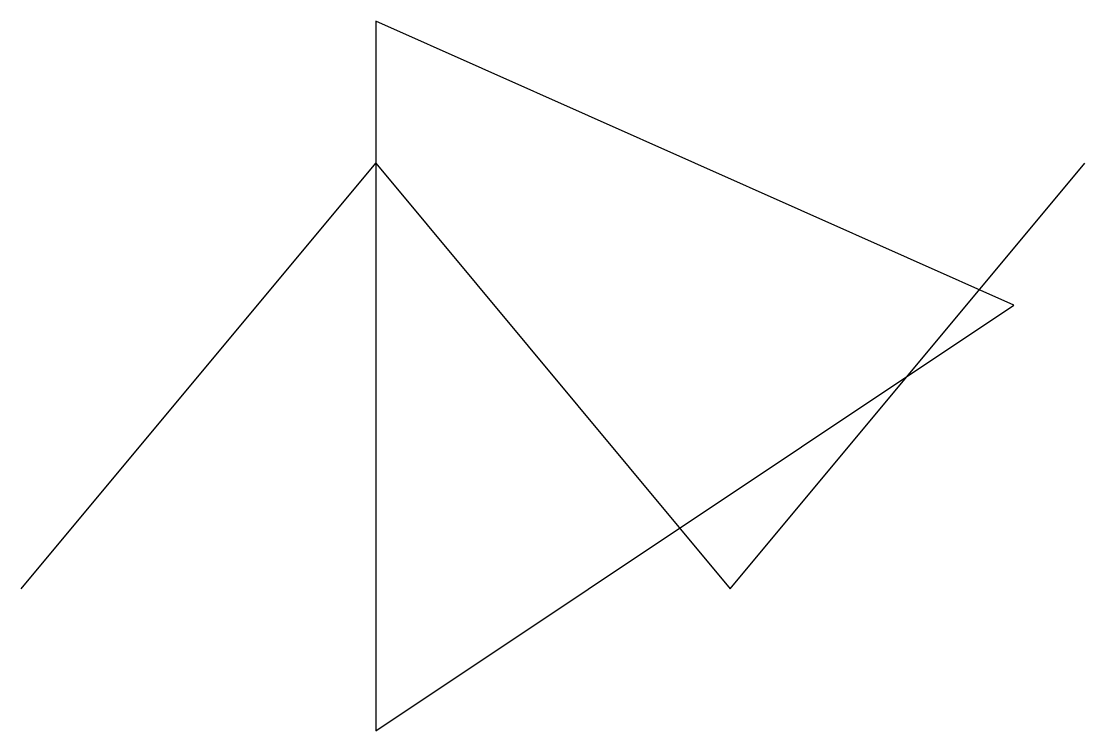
# Model space of a CAD drawing. Header units: millimetres. Extents: x 0 to 30, y 0 to 20.
import ezdxf

# ---------------------------------------------------------------- set-up
doc = ezdxf.new("R2010")
doc.units = ezdxf.units.MM
doc.layers.get('0').update_dxf_attribs({"lineweight": 25})

msp = doc.modelspace()

# ---------------------------------------------------------------- linework, layer by layer
at = {"flags": 128}
msp.add_lwpolyline([(10, 0), (28, 12), (10, 20)], close=True, dxfattribs=at)
msp.add_lwpolyline([(0, 4), (10, 16), (20, 4), (30, 16)], dxfattribs=at)

doc.saveas('drawing.dxf')
